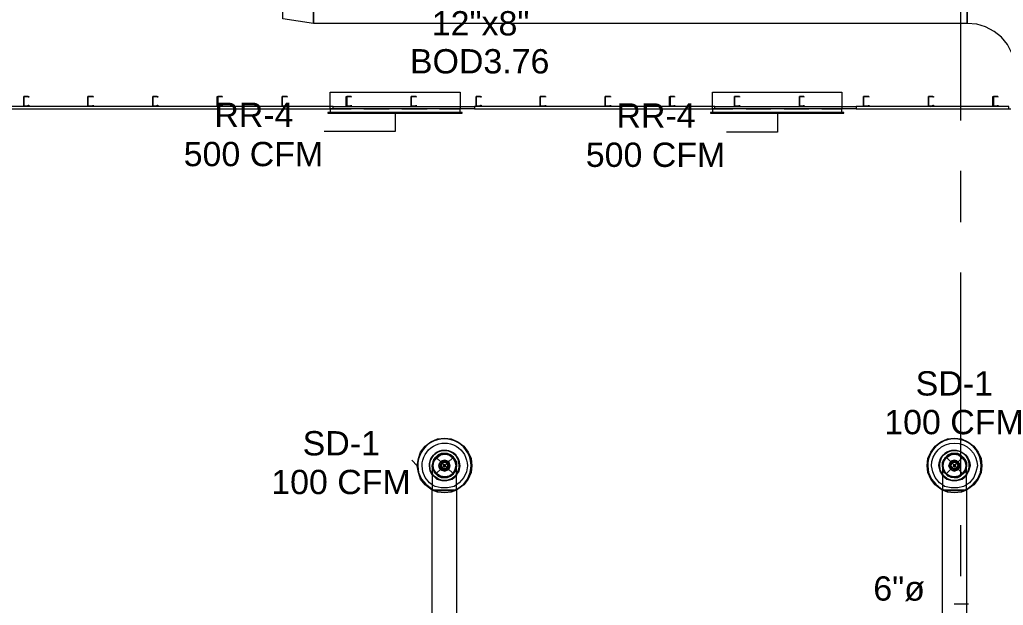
# Model space of a CAD drawing. Header units: metres. Extents: x 29 to 268, y -7 to 151.
# Drawn here: x 68.4 to 74.57, y 19.74 to 23.41 of the extents above; entities that cross this region are included whole.
import ezdxf

# ---------------------------------------------------------------- set-up
doc = ezdxf.new("R2010")
doc.units = ezdxf.units.M
doc.layers.add('HVAC - Ductos', color=5, linetype='Continuous', lineweight=50)
doc.layers.add('PDF2_Geometry', color=7, linetype='Continuous', true_color=0xaaaaaa)
doc.layers.add('PDF2_Solid Fills', color=7, linetype='Continuous', true_color=0xffffff)
doc.layers.add('PDF2_Text', color=7, linetype='Continuous')
doc.styles.add('PDF Helvetica', font='')
doc.styles.get('PDF Helvetica').set_extended_font_data('Helvetica')

msp = doc.modelspace()

# ---------------------------------------------------------------- hatches: boundary and pattern name
at = {"layer": 'PDF2_Solid Fills', "lineweight": 0, "transparency": 33554559}
h = msp.add_hatch(color=256, dxfattribs=at)
h.paths.add_polyline_path([(74.5085, 22.8712), (74.5131, 22.9307), (74.5085, 22.9307)])
h.paths.add_polyline_path([(74.5131, 22.8712), (74.5404, 22.8666), (74.5405, 22.8666), (74.5405, 22.8712)])

# ---------------------------------------------------------------- linework, layer by layer
at = {"layer": 'HVAC - Ductos', "lineweight": 0}
for points in [[(70.2414, 23.389), (70.0488, 23.4166), (70.0488, 23.6686), (70.2414, 23.6962)], [(70.356, 22.8528), (70.4797, 22.8528)], [(70.5576, 22.8528), (70.718, 22.8528)], [(70.796, 22.8528), (70.9564, 22.8528)], [(71.0343, 22.8528), (71.158, 22.8528)], [(72.7576, 22.8528), (72.8768, 22.8528)], [(72.9593, 22.8528), (73.1152, 22.8528)], [(73.1976, 22.8528), (73.3535, 22.8528)], [(73.436, 22.8528), (73.5552, 22.8528)], [(70.9884, 20.6115), (70.993, 20.6344), (70.9976, 20.6528), (71.0114, 20.6665), (71.0252, 20.6803), (71.0434, 20.6895), (71.0664, 20.6895), (71.0847, 20.6895), (71.103, 20.6803), (71.1214, 20.6665), (71.126, 20.6574), (71.1306, 20.6528), (71.1397, 20.6344), (71.1397, 20.6115), (71.1397, 20.607), (71.1397, 20.6115), (71.1397, 20.6344), (71.1306, 20.6528), (71.126, 20.6574), (71.1214, 20.6665), (71.103, 20.6803), (71.0847, 20.6895), (71.0664, 20.6895), (71.0434, 20.6895), (71.0252, 20.6803), (71.0114, 20.6665), (70.9976, 20.6528), (70.993, 20.6344), (70.9884, 20.6115), (70.9884, 20.607)], [(71.1306, 20.5887), (71.1168, 20.5611), (71.0939, 20.5474), (71.0664, 20.5428), (71.0389, 20.5474), (71.016, 20.5611), (70.9976, 20.5887), (70.993, 20.6115), (70.9976, 20.639), (71.016, 20.662), (71.0389, 20.6803), (71.0664, 20.6849), (71.0939, 20.6803), (71.1168, 20.662), (71.1306, 20.639), (71.1351, 20.6115)], [(71.0343, 20.6298), (71.0297, 20.6115), (71.0343, 20.6298), (71.048, 20.6436), (71.0664, 20.6482), (71.0847, 20.6436), (71.0939, 20.6298), (71.0984, 20.6115), (71.0939, 20.6298), (71.0802, 20.6436), (71.0664, 20.6482), (71.048, 20.6436)], [(71.0434, 20.6298), (71.0389, 20.6115), (71.0434, 20.6298), (71.0572, 20.639), (71.071, 20.639), (71.0847, 20.6298), (71.0893, 20.6115), (71.0847, 20.6298), (71.071, 20.639), (71.0572, 20.639)], [(74.1968, 20.5932), (74.1922, 20.6115), (74.1968, 20.6344), (74.206, 20.6528), (74.2152, 20.6665), (74.2289, 20.6757), (74.2472, 20.6849), (74.2655, 20.6895), (74.2885, 20.6849), (74.3068, 20.6757), (74.3206, 20.6665), (74.3298, 20.6528), (74.3389, 20.6344), (74.3435, 20.6115), (74.3389, 20.5932), (74.3298, 20.5749), (74.3206, 20.5611), (74.3068, 20.552), (74.2885, 20.5428), (74.2655, 20.5382), (74.2427, 20.5428), (74.2381, 20.5428), (74.2381, 20.5474), (74.2152, 20.5611), (74.206, 20.5749)], [(74.1922, 20.6115), (74.1922, 20.6344), (74.2014, 20.6528), (74.2152, 20.6665), (74.2289, 20.6803), (74.2472, 20.6895), (74.2655, 20.6895), (74.2885, 20.6895), (74.3068, 20.6803), (74.3206, 20.6665), (74.3343, 20.6528), (74.3435, 20.6344), (74.3435, 20.6115), (74.3435, 20.607), (74.3435, 20.6115), (74.3435, 20.6344), (74.3343, 20.6528), (74.3206, 20.6665), (74.3068, 20.6803), (74.2885, 20.6895), (74.2655, 20.6895), (74.2472, 20.6895), (74.2289, 20.6803), (74.2152, 20.6665), (74.2014, 20.6528), (74.1922, 20.6344), (74.1922, 20.6115), (74.1922, 20.607)], [(74.3343, 20.5887), (74.316, 20.5611), (74.2931, 20.5474), (74.2655, 20.5428), (74.2427, 20.5474), (74.2152, 20.5611), (74.2014, 20.5887), (74.1968, 20.6115), (74.2014, 20.639), (74.2152, 20.662), (74.2427, 20.6803), (74.2655, 20.6849), (74.2931, 20.6803), (74.316, 20.662), (74.3343, 20.639), (74.3389, 20.6115)], [(74.2381, 20.6298), (74.2335, 20.6115), (74.2381, 20.6298), (74.2518, 20.6436), (74.2655, 20.6482), (74.2839, 20.6436), (74.2977, 20.6298), (74.3022, 20.6115), (74.2977, 20.6298), (74.2839, 20.6436), (74.2655, 20.6482), (74.2518, 20.6436)], [(74.2472, 20.6298), (74.2427, 20.6115), (74.2472, 20.6298), (74.261, 20.639), (74.2747, 20.639), (74.2885, 20.6298), (74.2931, 20.6115), (74.2885, 20.6298), (74.2747, 20.639), (74.261, 20.639)], [(70.9701, 20.6115), (70.9747, 20.5795), (70.9884, 20.5565), (70.9747, 20.5795)], [(71.0939, 20.5978), (71.0984, 20.6115), (71.0939, 20.5978), (71.0847, 20.5841), (71.0664, 20.5795), (71.048, 20.5841), (71.0343, 20.5978), (71.0297, 20.6115), (71.0343, 20.5978), (71.048, 20.5841), (71.0664, 20.5795), (71.0802, 20.5841)], [(71.0847, 20.5978), (71.0893, 20.6115), (71.0847, 20.5978), (71.071, 20.5887), (71.0572, 20.5887), (71.0434, 20.5978), (71.0389, 20.6115), (71.0434, 20.5978), (71.0572, 20.5887), (71.071, 20.5887)], [(71.0802, 20.5978), (71.0664, 20.5932), (71.0526, 20.5978), (71.0434, 20.6115), (71.0526, 20.6298), (71.0664, 20.6344), (71.0802, 20.6298), (71.0847, 20.6115)], [(71.0664, 20.607), (71.071, 20.6115), (71.0664, 20.607), (71.0618, 20.607), (71.0572, 20.6115), (71.0618, 20.6207), (71.0664, 20.6207), (71.071, 20.6115), (71.0664, 20.6161), (71.0618, 20.6161), (71.0618, 20.6115), (71.0618, 20.607)], [(74.1693, 20.6115), (74.1785, 20.5795), (74.1922, 20.5565), (74.1785, 20.5795)], [(74.2977, 20.5978), (74.3022, 20.6115), (74.2977, 20.5978), (74.2839, 20.5841), (74.2655, 20.5795), (74.2518, 20.5841), (74.2381, 20.5978), (74.2335, 20.6115), (74.2381, 20.5978), (74.2518, 20.5841), (74.2655, 20.5795), (74.2839, 20.5841)], [(74.2885, 20.5978), (74.2931, 20.6115), (74.2885, 20.5978), (74.2747, 20.5887), (74.261, 20.5887), (74.2472, 20.5978), (74.2427, 20.6115), (74.2472, 20.5978), (74.261, 20.5887), (74.2747, 20.5887)], [(74.2839, 20.5978), (74.2655, 20.5932), (74.2518, 20.5978), (74.2472, 20.6115), (74.2518, 20.6298), (74.2655, 20.6344), (74.2839, 20.6298), (74.2885, 20.6115)], [(74.2655, 20.6161), (74.261, 20.6115), (74.2655, 20.6207), (74.2701, 20.6207), (74.2747, 20.6115), (74.2701, 20.6161)], [(74.2701, 20.607), (74.2747, 20.6115), (74.2701, 20.607), (74.2655, 20.607), (74.261, 20.6115), (74.2655, 20.607)], [(71.1122, 20.529), (71.0802, 20.5199), (71.048, 20.5199), (71.016, 20.529), (70.993, 20.552), (70.9884, 20.5565), (70.993, 20.552), (70.9884, 20.5611), (70.993, 20.552), (71.0206, 20.5336), (71.048, 20.5199), (71.0802, 20.5199), (71.1122, 20.5336), (71.1351, 20.552), (71.1397, 20.5611), (71.1351, 20.552), (71.1122, 20.5336), (71.0802, 20.5199), (71.048, 20.5199), (71.0206, 20.5336), (70.993, 20.552), (71.016, 20.529), (71.048, 20.5199), (71.0802, 20.5199), (71.1122, 20.529), (71.1397, 20.552), (71.1397, 20.5565), (71.1397, 20.552)], [(74.1968, 20.552), (74.2198, 20.5336), (74.2518, 20.5199), (74.2839, 20.5199), (74.316, 20.5336), (74.3389, 20.552), (74.3435, 20.5611), (74.3389, 20.552), (74.316, 20.5336), (74.2839, 20.5199), (74.2518, 20.5199), (74.2198, 20.5336), (74.1968, 20.552), (74.1922, 20.5611)], [(74.3435, 20.552), (74.316, 20.529), (74.2839, 20.5199), (74.2518, 20.5199), (74.2198, 20.529), (74.1922, 20.552), (74.1922, 20.5565), (74.1922, 20.552), (74.2198, 20.529), (74.2518, 20.5199), (74.2839, 20.5199), (74.316, 20.529), (74.3435, 20.552), (74.3435, 20.5565)], [(74.2885, 20.5382), (74.3068, 20.5474), (74.3206, 20.5611), (74.2977, 20.5474), (74.2977, 20.5428), (74.2931, 20.5428), (74.2655, 20.5382)]]:
    msp.add_lwpolyline(points, close=True, dxfattribs=at)
for points in [[(74.9577, 23.0866), (74.6506, 23.0866), (74.646, 23.1462), (74.6277, 23.2012), (74.6002, 23.2562), (74.5635, 23.302), (74.5177, 23.3387), (74.4627, 23.3662), (74.4077, 23.3844), (74.3481, 23.389), (74.3481, 23.6962), (74.3481, 23.389), (70.2414, 23.389), (70.2414, 23.6962), (74.3481, 23.6962, -0.409417)], [(71.1397, 20.5565), (71.158, 20.5795), (71.1626, 20.6115, 1.017897), (70.9701, 20.6115), (70.9747, 20.5795), (70.9884, 20.5611, -1.403664), (71.158, 20.6115), (71.1534, 20.5795), (71.1397, 20.5611, 1.403774), (70.9701, 20.6115, -1.419658)], [(74.3664, 20.6115), (74.3572, 20.5795), (74.3435, 20.5565, 1.389537), (74.1693, 20.6115, -0.989673)], [(74.1739, 20.6115), (74.1785, 20.5795), (74.1922, 20.5611, -1.403642), (74.3618, 20.6115), (74.3572, 20.5795), (74.3435, 20.5611, 1.403664)]]:
    msp.add_lwpolyline(points, format="xyb", close=True, dxfattribs=at)
for points in [[(71.1718, 22.8299), (71.1626, 22.8299), (71.1626, 22.8528), (70.3468, 22.8528), (70.3468, 22.9582), (71.1626, 22.9582), (71.1626, 22.8528), (70.3468, 22.8528), (70.3468, 22.8299), (70.333, 22.8299), (70.333, 22.8253), (71.1764, 22.8253), (71.1764, 22.8299), (70.333, 22.8299)], [(73.5735, 22.8299), (73.5597, 22.8299), (73.5597, 22.8528), (72.7485, 22.8528), (72.7485, 22.9582), (73.5597, 22.9582), (73.5597, 22.8528), (72.7485, 22.8528), (72.7485, 22.8299), (72.7347, 22.8299), (72.7347, 22.8253), (73.5735, 22.8253), (73.5735, 22.8299), (72.7347, 22.8299)], [(70.7547, 22.8253), (70.7547, 22.7107), (70.3101, 22.7107)], [(70.356, 22.8528), (70.356, 22.8528)], [(70.356, 22.8253), (71.1489, 22.8253)], [(71.158, 22.8528), (71.158, 22.8528)], [(72.7576, 22.8528), (72.7576, 22.8528)], [(72.7576, 22.8253), (73.5506, 22.8253)], [(73.1564, 22.8253), (73.1564, 22.7062), (72.8356, 22.7062)], [(73.5552, 22.8528), (73.5552, 22.8528)], [(70.9884, 19.1953), (70.9884, 20.4603), (70.9793, 20.4649), (70.9426, 20.4924), (70.9152, 20.529), (70.9014, 20.5703), (70.8922, 20.6115), (70.9014, 20.6574), (70.9152, 20.6986), (70.9426, 20.7353), (70.9793, 20.7628), (71.0206, 20.7811), (71.0664, 20.7857), (71.1076, 20.7811), (71.1489, 20.7628), (71.1856, 20.7353), (71.213, 20.6986), (71.2314, 20.6574), (71.236, 20.6115), (71.2314, 20.5703), (71.213, 20.529), (71.1856, 20.4924), (71.1489, 20.4649), (71.1397, 20.4603), (71.1397, 19.1953)], [(74.1922, 19.1449), (74.1922, 20.4603), (74.1831, 20.4649), (74.1464, 20.4924), (74.1189, 20.529), (74.1006, 20.5703), (74.096, 20.6115), (74.1006, 20.6574), (74.1189, 20.6986), (74.1464, 20.7353), (74.1831, 20.7628), (74.2244, 20.7811), (74.2655, 20.7857), (74.3114, 20.7811), (74.3527, 20.7628), (74.3893, 20.7353), (74.4168, 20.6986), (74.4351, 20.6574), (74.4397, 20.6115), (74.4351, 20.5703), (74.4168, 20.529), (74.3893, 20.4924), (74.3527, 20.4649), (74.3435, 20.4603), (74.3435, 19.1449)], [(74.2655, 20.7857), (74.2655, 20.7857)], [(70.8922, 20.6115), (70.8601, 20.6482)], [(70.9884, 20.607), (70.993, 20.5932), (70.9976, 20.5749), (71.0114, 20.5611), (71.0252, 20.5474), (71.0434, 20.5382), (71.0664, 20.5382), (71.0389, 20.5428), (71.0343, 20.5428), (71.0343, 20.5474), (71.0114, 20.5611), (71.0022, 20.5749), (70.993, 20.5932), (70.993, 20.6115), (70.993, 20.6344), (71.0022, 20.6528), (71.0114, 20.6665), (71.0297, 20.6757), (71.048, 20.6849), (71.0664, 20.6895), (71.0847, 20.6849), (71.103, 20.6757), (71.1168, 20.6665), (71.1306, 20.6528), (71.1351, 20.6344), (71.1397, 20.6115), (71.1351, 20.5932), (71.1306, 20.5749), (71.1168, 20.5611), (71.103, 20.552), (71.0847, 20.5428), (71.0664, 20.5382), (71.048, 20.5428), (71.0297, 20.552), (71.0114, 20.5611), (70.9976, 20.5841), (70.993, 20.5841), (70.993, 20.5887)], [(70.993, 20.639), (70.993, 20.6436), (70.9976, 20.6436)], [(70.9976, 20.5887), (70.993, 20.6115), (70.9976, 20.639)], [(70.9976, 20.6436), (71.0114, 20.6665), (71.0343, 20.6803)], [(71.0343, 20.6803), (71.0343, 20.6849), (71.0389, 20.6849)], [(71.0389, 20.6803), (71.0664, 20.6895), (71.0893, 20.6803)], [(71.0893, 20.6849), (71.0939, 20.6849), (71.0984, 20.6803)], [(71.0939, 20.6803), (71.1168, 20.6665), (71.1306, 20.6436)], [(71.126, 20.6574), (71.126, 20.6574)], [(71.126, 20.6574), (71.126, 20.6574)], [(71.1351, 20.6436), (71.1351, 20.639)], [(71.1351, 20.639), (71.1397, 20.6115), (71.1351, 20.5887), (71.1351, 20.5841)], [(74.1922, 20.607), (74.1922, 20.5932), (74.2014, 20.5749), (74.2152, 20.5611), (74.2289, 20.552), (74.2472, 20.5428), (74.2655, 20.5382), (74.2472, 20.5382), (74.2289, 20.5474), (74.2152, 20.5611), (74.2014, 20.5841), (74.1968, 20.5841), (74.1968, 20.5887), (74.1922, 20.6115), (74.1968, 20.639)], [(74.1968, 20.639), (74.1968, 20.6436), (74.2014, 20.6436)], [(74.2014, 20.6436), (74.2152, 20.6665), (74.2381, 20.6803)], [(74.2381, 20.6803), (74.2381, 20.6849), (74.2427, 20.6849)], [(74.2427, 20.6803), (74.2655, 20.6895), (74.2931, 20.6803)], [(74.2931, 20.6849), (74.2977, 20.6849), (74.2977, 20.6803)], [(74.2977, 20.6803), (74.3206, 20.6665), (74.3343, 20.6436)], [(74.3343, 20.6528), (74.3343, 20.6528)], [(74.3343, 20.6436), (74.3389, 20.6436), (74.3389, 20.639)], [(74.3343, 20.639), (74.3435, 20.6115), (74.3343, 20.5887)], [(70.9884, 20.6115), (70.9884, 20.607), (70.9884, 20.5887), (70.9884, 20.5611), (70.9884, 20.5244), (70.9884, 20.4786), (70.9884, 20.4603), (70.993, 20.4603), (70.9976, 20.4603), (71.0114, 20.4603), (71.0252, 20.4603), (71.0434, 20.4603), (71.0664, 20.4603), (71.0847, 20.4603), (71.103, 20.4603), (71.1214, 20.4603), (71.1306, 20.4603), (71.1397, 20.4603), (71.1397, 20.5061), (71.1397, 20.5428), (71.1397, 20.5795), (71.1397, 20.6024), (71.1397, 20.6115)], [(71.0984, 20.5474), (71.0939, 20.5428), (71.0893, 20.5428), (71.0664, 20.5382), (71.0847, 20.5382), (71.103, 20.5474), (71.1214, 20.5611), (71.1306, 20.5749), (71.1397, 20.5932), (71.1397, 20.607)], [(71.1306, 20.5841), (71.1168, 20.5611), (71.0939, 20.5474)], [(71.1351, 20.5841), (71.1351, 20.5841)], [(71.1397, 20.6115), (71.1397, 20.6115)], [(74.1922, 20.6115), (74.1922, 20.607), (74.1922, 20.5887), (74.1922, 20.5611), (74.1922, 20.5244), (74.1922, 20.4786), (74.1922, 20.4603), (74.2014, 20.4603), (74.2152, 20.4603), (74.2289, 20.4603), (74.2472, 20.4603), (74.2655, 20.4603), (74.2885, 20.4603), (74.3068, 20.4603), (74.3206, 20.4603), (74.3343, 20.4603), (74.3435, 20.4603), (74.3435, 20.5061), (74.3435, 20.5428), (74.3435, 20.5795), (74.3435, 20.6024), (74.3435, 20.6115)], [(74.3389, 20.5887), (74.3389, 20.5841), (74.3343, 20.5841), (74.3206, 20.5611), (74.3343, 20.5749), (74.3435, 20.5932), (74.3435, 20.607)], [(74.3435, 20.6115), (74.3435, 20.6115)], [(71.1397, 20.4924), (71.126, 20.4832), (71.0847, 20.474), (71.0434, 20.474), (71.0068, 20.4832), (70.9884, 20.4924)], [(70.9884, 20.4649), (71.0206, 20.4511), (71.0664, 20.4465), (71.1076, 20.4511), (71.1397, 20.4649)], [(71.1397, 20.4603), (71.1076, 20.4465), (71.0664, 20.442), (71.0206, 20.4465), (70.9884, 20.4603)], [(71.1397, 20.4603), (71.1306, 20.4603), (71.1214, 20.4603), (71.103, 20.4603), (71.0847, 20.4603), (71.0664, 20.4603), (71.0434, 20.4603), (71.0252, 20.4603), (71.0114, 20.4603), (70.9976, 20.4603), (70.993, 20.4603), (70.9884, 20.4603)], [(74.3435, 20.4924), (74.3252, 20.4832), (74.2885, 20.474), (74.2472, 20.474), (74.206, 20.4832), (74.1922, 20.4924)], [(74.1922, 20.4649), (74.2244, 20.4511), (74.2655, 20.4465), (74.3114, 20.4511), (74.3435, 20.4649)], [(74.3435, 20.4603), (74.3114, 20.4465), (74.2655, 20.442), (74.2244, 20.4465), (74.1922, 20.4603)], [(74.3435, 20.4603), (74.3343, 20.4603), (74.3206, 20.4603), (74.3068, 20.4603), (74.2885, 20.4603), (74.2655, 20.4603), (74.2472, 20.4603), (74.2289, 20.4603), (74.2152, 20.4603), (74.2014, 20.4603), (74.1922, 20.4603)], [(74.2655, 19.7453), (74.3572, 19.7453)]]:
    msp.add_lwpolyline(points, dxfattribs=at)
for points in [[(71.1397, 20.4649), (71.1489, 20.4695), (71.1856, 20.497), (71.2084, 20.529), (71.2268, 20.5703), (71.2314, 20.6115, 1.013803), (70.8968, 20.6115), (70.9014, 20.5703), (70.9197, 20.529), (70.9472, 20.497), (70.9839, 20.4695), (70.9884, 20.4649)], [(74.3435, 20.4649), (74.3527, 20.4695), (74.3847, 20.497), (74.4122, 20.529), (74.4306, 20.5703), (74.4351, 20.6115, 1.014015), (74.1006, 20.6115), (74.1052, 20.5703), (74.1235, 20.529), (74.151, 20.497), (74.1831, 20.4695), (74.1922, 20.4649)], [(70.9884, 20.4924), (70.9701, 20.5061), (70.9426, 20.5382), (70.9289, 20.5749), (70.9243, 20.6115, -1.008308), (71.2084, 20.6115), (71.2039, 20.5749), (71.1856, 20.5382), (71.158, 20.5061), (71.1397, 20.4924)], [(74.1922, 20.4924), (74.1739, 20.5061), (74.1464, 20.5382), (74.1327, 20.5749), (74.1235, 20.6115, -0.994113), (74.4122, 20.6115), (74.4031, 20.5749), (74.3893, 20.5382), (74.3618, 20.5061), (74.3435, 20.4924)]]:
    msp.add_lwpolyline(points, format="xyb", dxfattribs=at)
at = {"layer": 'PDF2_Geometry', "lineweight": 0}
for points in [[(74.3068, 24.049), (74.3068, 22.7795)], [(68.4218, 22.9307), (68.4218, 22.9307)], [(68.4218, 22.9307), (68.4218, 22.9307)], [(68.8572, 22.9262), (68.8572, 22.9262)], [(69.233, 22.9307), (69.233, 22.9307)], [(69.233, 22.9307), (69.233, 22.9307)], [(69.641, 22.9307), (69.641, 22.9307)], [(69.6684, 22.9262), (69.6684, 22.9262)], [(70.0443, 22.9307), (70.0443, 22.9307)], [(70.0443, 22.9307), (70.0443, 22.9307)], [(70.0764, 22.9262), (70.0764, 22.9262)], [(70.4522, 22.9307), (70.4522, 22.9307)], [(70.4797, 22.9262), (70.4797, 22.9262)], [(70.8876, 22.9262), (70.8876, 22.9262)], [(71.2634, 22.9307), (71.2634, 22.9307)], [(71.2634, 22.9307), (71.2634, 22.9307)], [(71.6989, 22.9262), (71.6989, 22.9262)], [(72.0747, 22.9307), (72.0747, 22.9307)], [(72.0747, 22.9307), (72.0747, 22.9307)], [(72.1068, 22.9262), (72.1068, 22.9262)], [(72.4826, 22.9307), (72.4826, 22.9307)], [(72.5101, 22.9262), (72.5101, 22.9262)], [(72.886, 22.8666), (72.886, 22.8712), (72.886, 22.9307), (72.9181, 22.9307), (72.9181, 22.9262), (72.9181, 22.9307), (72.886, 22.9307), (72.886, 22.8712), (72.9181, 22.8712), (72.9181, 22.8757), (72.9181, 22.8666), (72.8905, 22.8666)], [(72.886, 22.9307), (72.886, 22.9307)], [(72.886, 22.9307), (72.886, 22.9307)], [(72.9181, 22.9262), (72.9181, 22.9262)], [(73.2939, 22.9307), (73.2939, 22.9307)], [(73.2939, 22.9307), (73.2939, 22.9307)], [(73.3214, 22.9262), (73.3214, 22.9262)], [(73.7293, 22.9262), (73.7293, 22.9262)], [(74.1052, 22.9307), (74.1052, 22.9307)], [(74.1052, 22.9307), (74.1052, 22.9307)], [(74.5131, 22.9307), (74.5131, 22.9307)], [(74.5405, 22.9262), (74.5405, 22.9262)], [(61.7805, 22.8528), (61.9455, 22.8528), (61.9455, 22.8666), (62.8346, 22.8666), (62.8346, 22.8528), (64.3838, 22.8528), (64.3838, 22.8666), (65.273, 22.8666), (65.273, 22.8528), (67.363, 22.8528), (67.363, 22.8666), (68.2522, 22.8666), (68.2522, 22.8528), (70.3651, 22.8528), (70.3651, 22.8666), (71.2543, 22.8666), (71.2543, 22.8528), (72.7622, 22.8528), (72.7622, 22.8666), (73.6514, 22.8666), (73.6514, 22.8528), (74.6093, 22.8528), (74.9897, 22.8528)], [(68.4218, 22.8712), (68.4218, 22.8712)], [(68.8572, 22.8757), (68.8572, 22.8757)], [(69.233, 22.8712), (69.233, 22.8712)], [(69.641, 22.8712), (69.641, 22.8712)], [(69.6684, 22.8757), (69.6684, 22.8757)], [(70.0443, 22.8712), (70.0443, 22.8712)], [(70.0764, 22.8757), (70.0764, 22.8757)], [(70.4522, 22.8712), (70.4522, 22.8712)], [(70.4797, 22.8757), (70.4797, 22.8757)], [(70.8876, 22.8757), (70.8876, 22.8757)], [(71.2634, 22.8712), (71.2634, 22.8712)], [(71.6989, 22.8757), (71.6989, 22.8757)], [(72.0747, 22.8712), (72.0747, 22.8712)], [(72.1068, 22.8757), (72.1068, 22.8757)], [(72.4826, 22.8712), (72.4826, 22.8712)], [(72.5101, 22.8757), (72.5101, 22.8757)], [(72.886, 22.8712), (72.886, 22.8712)], [(72.9181, 22.8757), (72.9181, 22.8757)], [(73.2939, 22.8712), (73.2939, 22.8712)], [(73.3214, 22.8757), (73.3214, 22.8757)], [(73.7293, 22.8757), (73.7293, 22.8757)], [(74.1052, 22.8712), (74.1052, 22.8712)], [(74.5131, 22.8712), (74.5131, 22.8712)], [(74.5405, 22.8757), (74.5405, 22.8757)], [(71.2543, 22.8528), (70.3651, 22.8528)], [(73.6514, 22.8528), (72.7622, 22.8528)], [(74.3068, 22.4632), (74.3068, 22.1424)], [(74.3068, 21.8261), (74.3068, 20.5565)], [(74.3068, 20.2403), (74.3068, 19.9195)]]:
    msp.add_lwpolyline(points, dxfattribs=at)
for points in [[(68.4218, 22.8666), (68.4218, 22.8712), (68.4218, 22.9307), (68.4538, 22.9307), (68.4538, 22.9262), (68.4493, 22.9262), (68.4493, 22.9307), (68.4218, 22.9307), (68.4218, 22.8712), (68.4493, 22.8712), (68.4493, 22.8757), (68.4538, 22.8757), (68.4538, 22.8666)], [(68.8297, 22.8666), (68.8251, 22.8712), (68.8251, 22.9307), (68.8297, 22.9307), (68.8572, 22.9307), (68.8572, 22.9262), (68.8572, 22.9307), (68.8297, 22.9307), (68.8251, 22.9307), (68.8251, 22.8712), (68.8297, 22.8712), (68.8572, 22.8712), (68.8572, 22.8757), (68.8572, 22.8666)], [(69.233, 22.8666), (69.233, 22.8712), (69.233, 22.9307), (69.2651, 22.9307), (69.2651, 22.9262), (69.2605, 22.9262), (69.2605, 22.9307), (69.233, 22.9307), (69.233, 22.8712), (69.2605, 22.8712), (69.2605, 22.8757), (69.2651, 22.8757), (69.2651, 22.8666)], [(69.641, 22.8666), (69.6364, 22.8712), (69.6364, 22.9307), (69.641, 22.9307), (69.6684, 22.9307), (69.6684, 22.9262), (69.6684, 22.9307), (69.641, 22.9307), (69.641, 22.8712), (69.6684, 22.8712), (69.6684, 22.8757), (69.6684, 22.8666)], [(70.0443, 22.8666), (70.0443, 22.8712), (70.0443, 22.9307), (70.0764, 22.9307), (70.0764, 22.9262), (70.0764, 22.9307), (70.0443, 22.9307), (70.0443, 22.8712), (70.0764, 22.8712), (70.0764, 22.8757), (70.0764, 22.8666)], [(70.4522, 22.8666), (70.4522, 22.8712), (70.4476, 22.8712), (70.4476, 22.9307), (70.4522, 22.9307), (70.4797, 22.9307), (70.4797, 22.9262), (70.4797, 22.9307), (70.4522, 22.9307), (70.4522, 22.8712), (70.4797, 22.8712), (70.4797, 22.8757), (70.4797, 22.8666)], [(70.8601, 22.8666), (70.8556, 22.8666), (70.8556, 22.8712), (70.8556, 22.9307), (70.8601, 22.9307), (70.8876, 22.9307), (70.8876, 22.9262), (70.8876, 22.9307), (70.8601, 22.9307), (70.8556, 22.9307), (70.8556, 22.8712), (70.8601, 22.8712), (70.8876, 22.8712), (70.8876, 22.8757), (70.8876, 22.8666)], [(71.2634, 22.8666), (71.2634, 22.8712), (71.2634, 22.9307), (71.2956, 22.9307), (71.2956, 22.9262), (71.291, 22.9262), (71.291, 22.9307), (71.2634, 22.9307), (71.2634, 22.8712), (71.291, 22.8712), (71.291, 22.8757), (71.2956, 22.8757), (71.2956, 22.8666)], [(71.6714, 22.8666), (71.6668, 22.8712), (71.6668, 22.9307), (71.6714, 22.9307), (71.6989, 22.9307), (71.6989, 22.9262), (71.6989, 22.9307), (71.6714, 22.9307), (71.6668, 22.9307), (71.6668, 22.8712), (71.6714, 22.8712), (71.6989, 22.8712), (71.6989, 22.8757), (71.6989, 22.8666)], [(72.0747, 22.8666), (72.0747, 22.8712), (72.0747, 22.9307), (72.1068, 22.9307), (72.1068, 22.9262), (72.1068, 22.9307), (72.0747, 22.9307), (72.0747, 22.8712), (72.1068, 22.8712), (72.1068, 22.8757), (72.1068, 22.8666)], [(72.4826, 22.8666), (72.4826, 22.8712), (72.478, 22.8712), (72.478, 22.9307), (72.4826, 22.9307), (72.5101, 22.9307), (72.5101, 22.9262), (72.5101, 22.9307), (72.4826, 22.9307), (72.4826, 22.8712), (72.5101, 22.8712), (72.5101, 22.8757), (72.5101, 22.8666)], [(73.2939, 22.8666), (73.2939, 22.8712), (73.2939, 22.9307), (73.3214, 22.9307), (73.3214, 22.9262), (73.3214, 22.9307), (73.2939, 22.9307), (73.2939, 22.8712), (73.3214, 22.8712), (73.3214, 22.8757), (73.3214, 22.8666)], [(73.7018, 22.8666), (73.6972, 22.8712), (73.6972, 22.9307), (73.7018, 22.9307), (73.7293, 22.9307), (73.7293, 22.9262), (73.7293, 22.9307), (73.7018, 22.9307), (73.6972, 22.9307), (73.6972, 22.8712), (73.7018, 22.8712), (73.7293, 22.8712), (73.7293, 22.8757), (73.7293, 22.8666)], [(74.1052, 22.8666), (74.1052, 22.8712), (74.1052, 22.9307), (74.1372, 22.9307), (74.1372, 22.9262), (74.1327, 22.9262), (74.1327, 22.9307), (74.1052, 22.9307), (74.1052, 22.8712), (74.1327, 22.8712), (74.1327, 22.8757), (74.1372, 22.8757), (74.1372, 22.8666)], [(74.5131, 22.8666), (74.5085, 22.8712), (74.5085, 22.9307), (74.5131, 22.9307), (74.5405, 22.9307), (74.5405, 22.9262), (74.5405, 22.9307), (74.5131, 22.9307), (74.5131, 22.8712), (74.5405, 22.8712), (74.5405, 22.8757), (74.5405, 22.8666)], [(70.3651, 22.8666), (68.2522, 22.8666), (68.2522, 22.8528), (70.3651, 22.8528)], [(72.7622, 22.8666), (71.2543, 22.8666), (71.2543, 22.8528), (72.7622, 22.8528)], [(74.6093, 22.8666), (73.6514, 22.8666), (73.6514, 22.8528), (74.6093, 22.8528)]]:
    msp.add_lwpolyline(points, close=True, dxfattribs=at)
at = {"layer": 'PDF2_Geometry', "color": 254, "lineweight": 0, "true_color": 0xd2d2d2}
for points in [[(69.6547, 22.9307), (69.6547, 22.9307)], [(69.6364, 22.917), (69.641, 22.917)], [(72.1068, 22.8666), (72.1068, 22.8712)], [(72.4872, 22.8666), (72.4872, 22.8712)], [(74.1143, 22.8666), (74.1189, 22.8712)], [(74.5085, 22.8803), (74.5131, 22.8803)]]:
    msp.add_lwpolyline(points, dxfattribs=at)
at = {"layer": 'PDF2_Geometry', "color": 8, "lineweight": 0, "true_color": 0x808080}
for points in [[(71.126, 20.6574), (71.0893, 20.6849), (71.0434, 20.6849), (71.0022, 20.6574), (70.9884, 20.6115), (71.0022, 20.5703), (71.0434, 20.5428), (71.0893, 20.5428), (71.126, 20.5703), (71.1397, 20.6115)], [(74.3298, 20.6574), (74.2931, 20.6849), (74.2427, 20.6849), (74.206, 20.6574), (74.1922, 20.6115), (74.206, 20.5703), (74.2427, 20.5428), (74.2931, 20.5428), (74.3298, 20.5703), (74.3435, 20.6115)]]:
    msp.add_lwpolyline(points, close=True, dxfattribs=at)
for points in [[(71.0114, 20.6665), (71.1214, 20.5611)], [(71.1214, 20.6665), (71.0114, 20.5611)], [(74.2152, 20.6665), (74.3206, 20.5611)], [(74.3206, 20.6665), (74.2152, 20.5611)]]:
    msp.add_lwpolyline(points, dxfattribs=at)

# ---------------------------------------------------------------- texts
at = {"layer": 'PDF2_Text', "lineweight": 0, "char_height": 0.15247, "attachment_point": 4, "style": 'PDF Helvetica'}
for s, insert in [('12"x8"', (70.9853, 23.3883)), ('BOD3.76', (70.8478, 23.1499)), ('RR-4', (69.6194, 22.8154)), ('RR-4', (72.1449, 22.8108)), ('500 CFM', (69.4269, 22.5678)), ('500 CFM', (71.9524, 22.5633)), ('SD-1', (74.0242, 21.1286)), ('100 CFM', (73.8271, 20.8857)), ('SD-1', (70.174, 20.7528)), ('100 CFM', (69.9769, 20.5098)), ('6"ø', (73.7583, 19.8406))]:
    msp.add_mtext(s, dxfattribs=dict(at, insert=insert))

doc.saveas('drawing.dxf')
